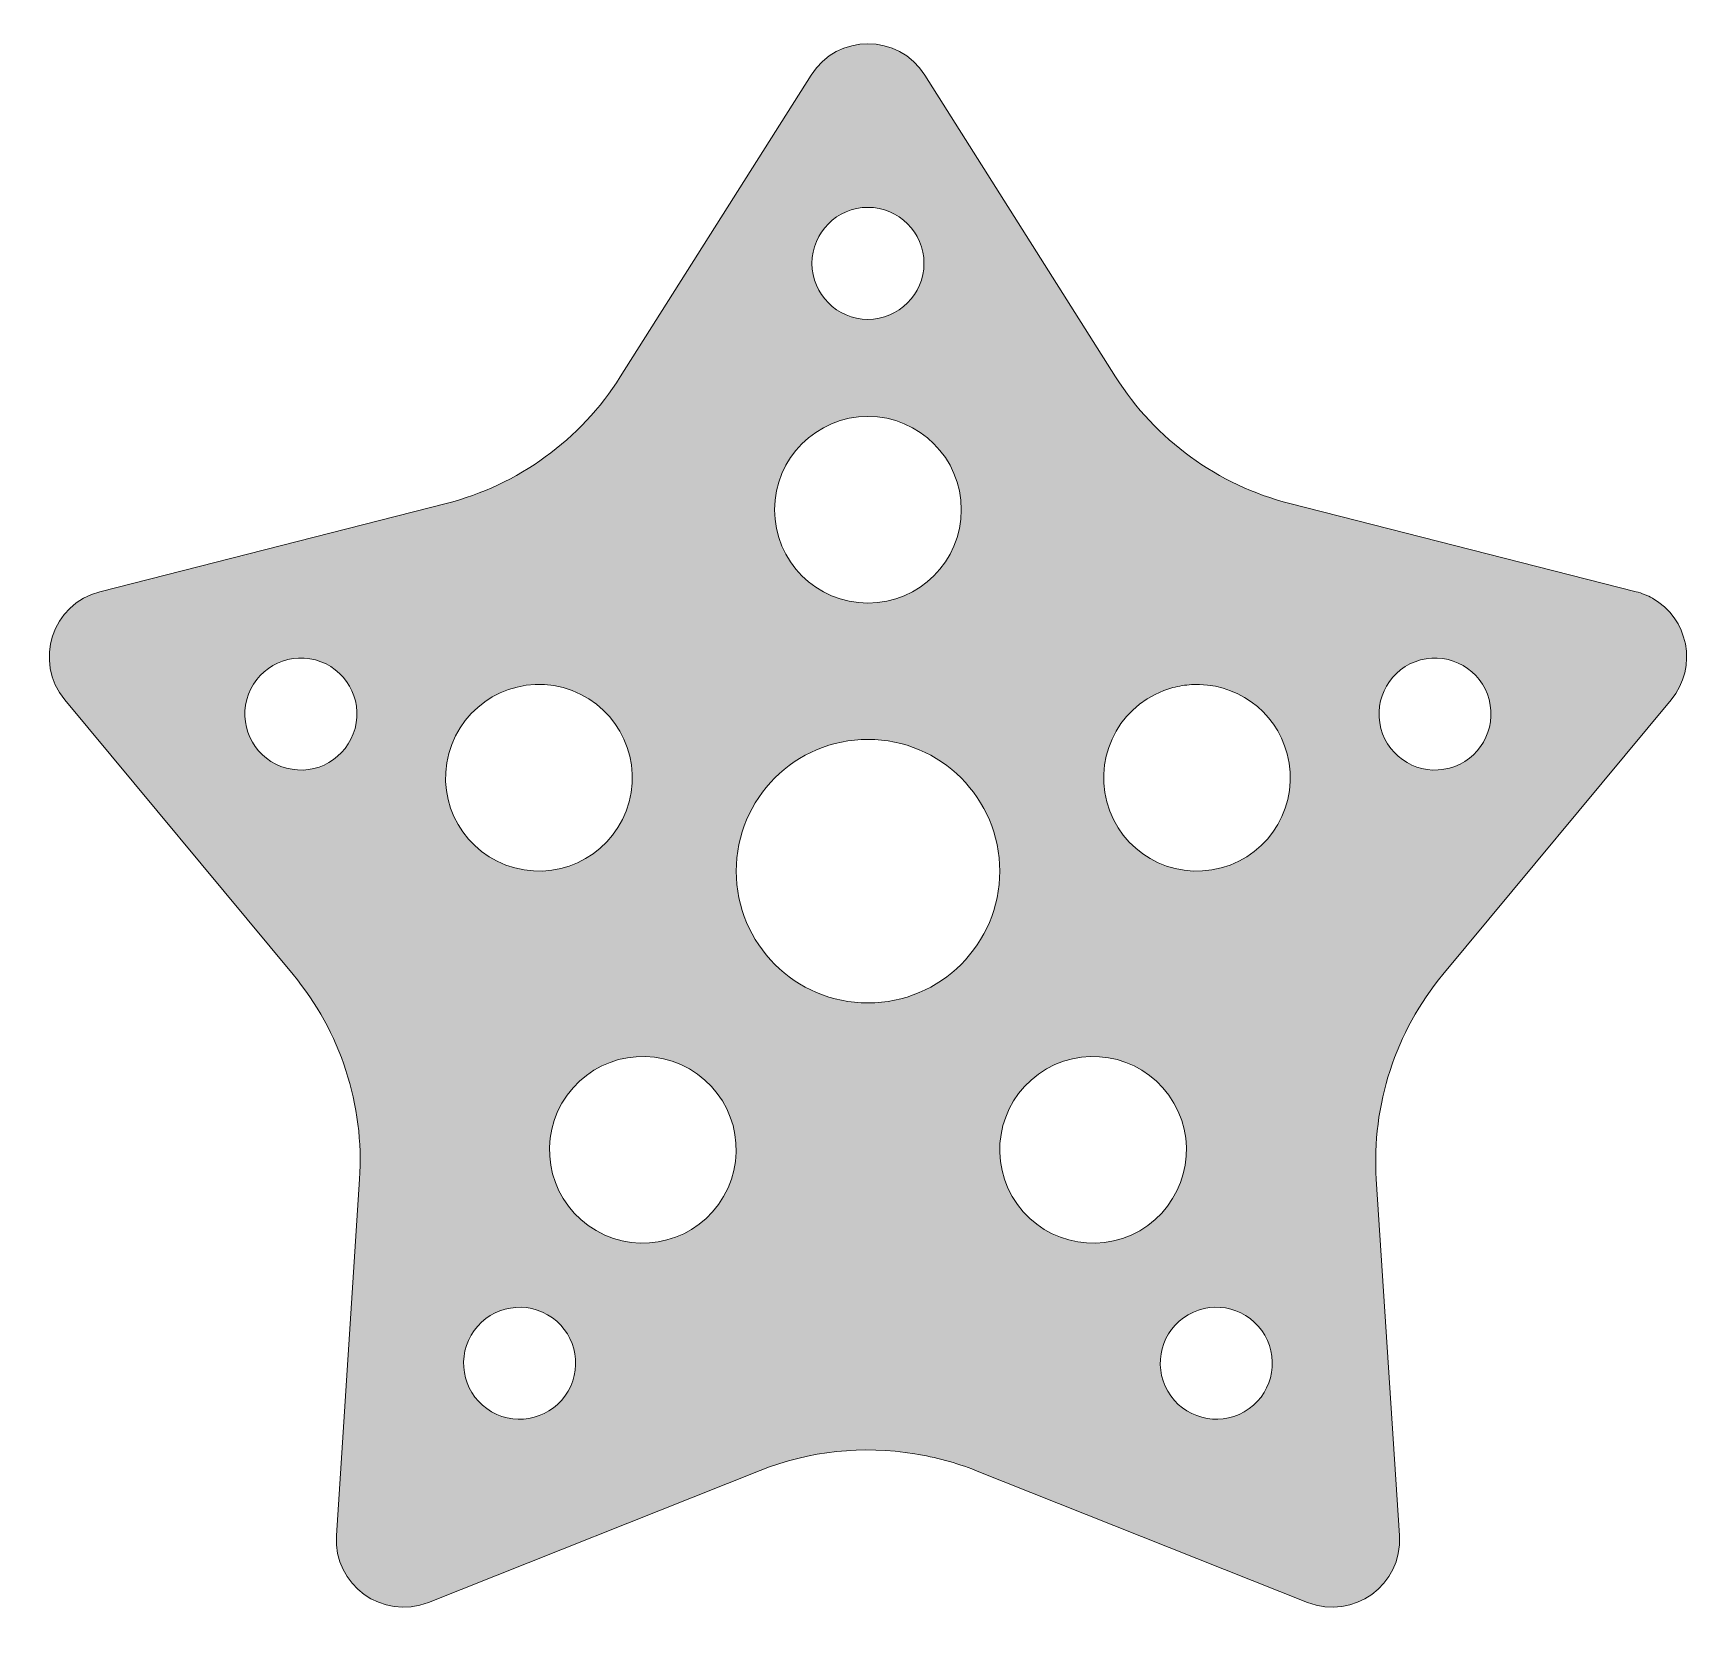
# Model space of a CAD drawing. Header units: inches. Extents: x 10.6 to 89.2, y 37.4 to 112.4.
import ezdxf

# ---------------------------------------------------------------- set-up
doc = ezdxf.new("R2010")
doc.units = ezdxf.units.IN
doc.header["$MEASUREMENT"] = 0
doc.layers.add('Layer 1', color=7, linetype='Continuous')

msp = doc.modelspace()

# ---------------------------------------------------------------- hatches: boundary and pattern name
at = {"layer": 'Layer 1', "true_color": 0xffffff}
h = msp.add_hatch(color=7, dxfattribs=at)
h.dxf.hatch_style = 2
edge = h.paths.add_edge_path()
edge.add_spline(control_points=[(87.056, 85.734), (86.819, 85.868), (86.558, 85.973), (86.276, 86.045), (86.276, 86.045), (69.926, 90.212), (69.926, 90.212), (66.522, 91.08), (63.576, 93.221), (61.697, 96.194), (61.697, 96.194), (52.684, 110.453), (52.684, 110.453), (51.437, 112.424), (48.563, 112.424), (47.316, 110.453), (47.316, 110.453), (38.304, 96.194), (38.304, 96.194), (36.424, 93.221), (33.48, 91.08), (30.073, 90.212), (30.073, 90.212), (13.728, 86.045), (13.728, 86.045), (11.467, 85.469), (10.579, 82.736), (12.067, 80.941), (12.067, 80.941), (22.845, 67.963), (22.845, 67.963), (25.091, 65.256), (26.216, 61.797), (25.989, 58.288), (25.989, 58.288), (24.898, 41.454), (24.898, 41.454), (24.749, 39.127), (27.073, 37.437), (29.241, 38.299), (29.241, 38.299), (44.912, 44.535), (44.912, 44.535), (47.246, 45.466), (49.767, 45.718), (52.211, 45.32), (53.189, 45.16), (54.154, 44.906), (55.087, 44.535), (55.087, 44.535), (70.759, 38.299), (70.759, 38.299), (72.927, 37.438), (75.255, 39.127), (75.103, 41.454), (75.103, 41.454), (74.01, 58.288), (74.01, 58.288), (73.785, 61.797), (74.911, 65.256), (77.157, 67.963), (77.157, 67.963), (87.932, 80.94), (87.932, 80.94), (89.236, 82.512), (88.719, 84.8), (87.056, 85.734)], knot_values=[0, 0, 0, 0, 1, 1, 1, 2, 2, 2, 3, 3, 3, 4, 4, 4, 5, 5, 5, 6, 6, 6, 7, 7, 7, 8, 8, 8, 9, 9, 9, 10, 10, 10, 11, 11, 11, 12, 12, 12, 13, 13, 13, 14, 14, 14, 15, 15, 15, 16, 16, 16, 17, 17, 17, 18, 18, 18, 19, 19, 19, 20, 20, 20, 21, 21, 21, 22, 22, 22, 22], degree=3, periodic=1)
edge = h.paths.add_edge_path()
edge.add_spline(control_points=[(25.773, 79.583), (25.394, 78.17), (23.944, 77.332), (22.533, 77.712), (21.121, 78.091), (20.283, 79.541), (20.661, 80.951), (21.04, 82.363), (22.489, 83.202), (23.902, 82.823), (25.313, 82.445), (26.152, 80.994), (25.773, 79.583)], knot_values=[0, 0, 0, 0, 1, 1, 1, 2, 2, 2, 3, 3, 3, 4, 4, 4, 4], degree=3, periodic=1)
edge = h.paths.add_edge_path()
edge.add_spline(control_points=[(49.999, 104.202), (51.46, 104.202), (52.646, 103.018), (52.646, 101.556), (52.646, 100.097), (51.459, 98.91), (49.999, 98.91), (48.539, 98.91), (47.355, 100.097), (47.355, 101.556), (47.355, 103.018), (48.538, 104.202), (49.999, 104.202)], knot_values=[0, 0, 0, 0, 1, 1, 1, 2, 2, 2, 3, 3, 3, 4, 4, 4, 4], degree=3, periodic=1)
edge = h.paths.add_edge_path()
edge.add_spline(control_points=[(49.999, 94.326), (52.435, 94.326), (54.409, 92.351), (54.409, 89.917), (54.409, 87.482), (52.434, 85.507), (49.999, 85.507), (47.564, 85.507), (45.592, 87.482), (45.592, 89.917), (45.592, 92.351), (47.563, 94.326), (49.999, 94.326)], knot_values=[0, 0, 0, 0, 1, 1, 1, 2, 2, 2, 3, 3, 3, 4, 4, 4, 4], degree=3, periodic=1)
edge = h.paths.add_edge_path()
edge.add_spline(control_points=[(30.202, 78.395), (30.833, 80.749), (33.25, 82.143), (35.604, 81.514), (37.954, 80.883), (39.351, 78.466), (38.72, 76.114), (38.089, 73.763), (35.67, 72.367), (33.321, 72.996), (30.966, 73.626), (29.57, 76.045), (30.202, 78.395)], knot_values=[0, 0, 0, 0, 1, 1, 1, 2, 2, 2, 3, 3, 3, 4, 4, 4, 4], degree=3, periodic=1)
edge = h.paths.add_edge_path()
edge.add_spline(control_points=[(35.837, 48.278), (35.106, 47.013), (33.489, 46.58), (32.224, 47.307), (30.96, 48.039), (30.525, 49.657), (31.256, 50.921), (31.986, 52.188), (33.603, 52.619), (34.868, 51.892), (36.135, 51.162), (36.568, 49.543), (35.837, 48.278)], knot_values=[0, 0, 0, 0, 1, 1, 1, 2, 2, 2, 3, 3, 3, 4, 4, 4, 4], degree=3, periodic=1)
edge = h.paths.add_edge_path()
edge.add_spline(control_points=[(43.184, 57.476), (41.968, 55.368), (39.272, 54.645), (37.163, 55.862), (35.055, 57.082), (34.331, 59.778), (35.547, 61.886), (36.765, 63.995), (39.464, 64.719), (41.571, 63.5), (43.682, 62.283), (44.403, 59.585), (43.184, 57.476)], knot_values=[0, 0, 0, 0, 1, 1, 1, 2, 2, 2, 3, 3, 3, 4, 4, 4, 4], degree=3, periodic=1)
edge = h.paths.add_edge_path()
edge.add_spline(control_points=[(49.999, 66.619), (46.562, 66.619), (43.778, 69.407), (43.778, 72.845), (43.778, 76.283), (46.562, 79.069), (49.999, 79.069), (53.437, 79.069), (56.223, 76.283), (56.223, 72.845), (56.223, 69.407), (53.438, 66.619), (49.999, 66.619)], knot_values=[0, 0, 0, 0, 1, 1, 1, 2, 2, 2, 3, 3, 3, 4, 4, 4, 4], degree=3, periodic=1)
edge = h.paths.add_edge_path()
edge.add_spline(control_points=[(62.836, 55.861), (60.73, 54.644), (58.032, 55.367), (56.815, 57.475), (55.598, 59.584), (56.323, 62.283), (58.429, 63.499), (60.538, 64.718), (63.234, 63.994), (64.451, 61.885), (65.669, 59.777), (64.946, 57.081), (62.836, 55.861)], knot_values=[0, 0, 0, 0, 1, 1, 1, 2, 2, 2, 3, 3, 3, 4, 4, 4, 4], degree=3, periodic=1)
edge = h.paths.add_edge_path()
edge.add_spline(control_points=[(67.776, 47.308), (66.508, 46.58), (64.892, 47.014), (64.162, 48.279), (63.432, 49.544), (63.865, 51.163), (65.13, 51.893), (66.398, 52.621), (68.014, 52.189), (68.744, 50.922), (69.475, 49.657), (69.041, 48.04), (67.776, 47.308)], knot_values=[0, 0, 0, 0, 1, 1, 1, 2, 2, 2, 3, 3, 3, 4, 4, 4, 4], degree=3, periodic=1)
edge = h.paths.add_edge_path()
edge.add_spline(control_points=[(66.681, 72.995), (64.329, 72.366), (61.91, 73.763), (61.282, 76.113), (60.651, 78.466), (62.047, 80.883), (64.399, 81.513), (64.692, 81.591), (64.988, 81.639), (65.28, 81.656), (67.329, 81.779), (69.248, 80.453), (69.798, 78.394), (70.428, 76.045), (69.032, 73.626), (66.681, 72.995)], knot_values=[0, 0, 0, 0, 1, 1, 1, 2, 2, 2, 3, 3, 3, 4, 4, 4, 5, 5, 5, 5], degree=3, periodic=1)
edge = h.paths.add_edge_path()
edge.add_spline(control_points=[(77.467, 77.712), (76.056, 77.332), (74.605, 78.17), (74.226, 79.583), (73.851, 80.994), (74.687, 82.445), (76.099, 82.823), (77.509, 83.202), (78.959, 82.363), (79.337, 80.951), (79.716, 79.541), (78.879, 78.091), (77.467, 77.712)], knot_values=[0, 0, 0, 0, 1, 1, 1, 2, 2, 2, 3, 3, 3, 4, 4, 4, 4], degree=3, periodic=1)

# ---------------------------------------------------------------- linework, layer by layer
at = {"layer": 'Layer 1', "lineweight": 0}
for points, knots in [([(87.056, 85.734), (86.819, 85.868), (86.558, 85.973), (86.276, 86.045), (86.276, 86.045), (69.926, 90.212), (69.926, 90.212), (66.522, 91.08), (63.576, 93.221), (61.697, 96.194), (61.697, 96.194), (52.684, 110.453), (52.684, 110.453), (51.437, 112.424), (48.563, 112.424), (47.316, 110.453), (47.316, 110.453), (38.304, 96.194), (38.304, 96.194), (36.424, 93.221), (33.48, 91.08), (30.073, 90.212), (30.073, 90.212), (13.728, 86.045), (13.728, 86.045), (11.467, 85.469), (10.579, 82.736), (12.067, 80.941), (12.067, 80.941), (22.845, 67.963), (22.845, 67.963), (25.091, 65.256), (26.216, 61.797), (25.989, 58.288), (25.989, 58.288), (24.898, 41.454), (24.898, 41.454), (24.749, 39.127), (27.073, 37.437), (29.241, 38.299), (29.241, 38.299), (44.912, 44.535), (44.912, 44.535), (47.246, 45.466), (49.767, 45.718), (52.211, 45.32), (53.189, 45.16), (54.154, 44.906), (55.087, 44.535), (55.087, 44.535), (70.759, 38.299), (70.759, 38.299), (72.927, 37.438), (75.255, 39.127), (75.103, 41.454), (75.103, 41.454), (74.01, 58.288), (74.01, 58.288), (73.785, 61.797), (74.911, 65.256), (77.157, 67.963), (77.157, 67.963), (87.932, 80.94), (87.932, 80.94), (89.236, 82.512), (88.719, 84.8), (87.056, 85.734)], [0, 0, 0, 0, 1, 1, 1, 2, 2, 2, 3, 3, 3, 4, 4, 4, 5, 5, 5, 6, 6, 6, 7, 7, 7, 8, 8, 8, 9, 9, 9, 10, 10, 10, 11, 11, 11, 12, 12, 12, 13, 13, 13, 14, 14, 14, 15, 15, 15, 16, 16, 16, 17, 17, 17, 18, 18, 18, 19, 19, 19, 20, 20, 20, 21, 21, 21, 22, 22, 22, 22]), ([(49.999, 104.202), (51.46, 104.202), (52.646, 103.018), (52.646, 101.556), (52.646, 100.097), (51.459, 98.91), (49.999, 98.91), (48.539, 98.91), (47.355, 100.097), (47.355, 101.556), (47.355, 103.018), (48.538, 104.202), (49.999, 104.202)], [0, 0, 0, 0, 1, 1, 1, 2, 2, 2, 3, 3, 3, 4, 4, 4, 4]), ([(49.999, 94.326), (52.435, 94.326), (54.409, 92.351), (54.409, 89.917), (54.409, 87.482), (52.434, 85.507), (49.999, 85.507), (47.564, 85.507), (45.592, 87.482), (45.592, 89.917), (45.592, 92.351), (47.563, 94.326), (49.999, 94.326)], [0, 0, 0, 0, 1, 1, 1, 2, 2, 2, 3, 3, 3, 4, 4, 4, 4]), ([(25.773, 79.583), (25.394, 78.17), (23.944, 77.332), (22.533, 77.712), (21.121, 78.091), (20.283, 79.541), (20.661, 80.951), (21.04, 82.363), (22.489, 83.202), (23.902, 82.823), (25.313, 82.445), (26.152, 80.994), (25.773, 79.583)], [0, 0, 0, 0, 1, 1, 1, 2, 2, 2, 3, 3, 3, 4, 4, 4, 4]), ([(77.467, 77.712), (76.056, 77.332), (74.605, 78.17), (74.226, 79.583), (73.851, 80.994), (74.687, 82.445), (76.099, 82.823), (77.509, 83.202), (78.959, 82.363), (79.337, 80.951), (79.716, 79.541), (78.879, 78.091), (77.467, 77.712)], [0, 0, 0, 0, 1, 1, 1, 2, 2, 2, 3, 3, 3, 4, 4, 4, 4]), ([(30.202, 78.395), (30.833, 80.749), (33.25, 82.143), (35.604, 81.514), (37.954, 80.883), (39.351, 78.466), (38.72, 76.114), (38.089, 73.763), (35.67, 72.367), (33.321, 72.996), (30.966, 73.626), (29.57, 76.045), (30.202, 78.395)], [0, 0, 0, 0, 1, 1, 1, 2, 2, 2, 3, 3, 3, 4, 4, 4, 4]), ([(66.681, 72.995), (64.329, 72.366), (61.91, 73.763), (61.282, 76.113), (60.651, 78.466), (62.047, 80.883), (64.399, 81.513), (64.692, 81.591), (64.988, 81.639), (65.28, 81.656), (67.329, 81.779), (69.248, 80.453), (69.798, 78.394), (70.428, 76.045), (69.032, 73.626), (66.681, 72.995)], [0, 0, 0, 0, 1, 1, 1, 2, 2, 2, 3, 3, 3, 4, 4, 4, 5, 5, 5, 5]), ([(49.999, 66.619), (46.562, 66.619), (43.778, 69.407), (43.778, 72.845), (43.778, 76.283), (46.562, 79.069), (49.999, 79.069), (53.437, 79.069), (56.223, 76.283), (56.223, 72.845), (56.223, 69.407), (53.438, 66.619), (49.999, 66.619)], [0, 0, 0, 0, 1, 1, 1, 2, 2, 2, 3, 3, 3, 4, 4, 4, 4]), ([(43.184, 57.476), (41.968, 55.368), (39.272, 54.645), (37.163, 55.862), (35.055, 57.082), (34.331, 59.778), (35.547, 61.886), (36.765, 63.995), (39.464, 64.719), (41.571, 63.5), (43.682, 62.283), (44.403, 59.585), (43.184, 57.476)], [0, 0, 0, 0, 1, 1, 1, 2, 2, 2, 3, 3, 3, 4, 4, 4, 4]), ([(62.836, 55.861), (60.73, 54.644), (58.032, 55.367), (56.815, 57.475), (55.598, 59.584), (56.323, 62.283), (58.429, 63.499), (60.538, 64.718), (63.234, 63.994), (64.451, 61.885), (65.669, 59.777), (64.946, 57.081), (62.836, 55.861)], [0, 0, 0, 0, 1, 1, 1, 2, 2, 2, 3, 3, 3, 4, 4, 4, 4]), ([(35.837, 48.278), (35.106, 47.013), (33.489, 46.58), (32.224, 47.307), (30.96, 48.039), (30.525, 49.657), (31.256, 50.921), (31.986, 52.188), (33.603, 52.619), (34.868, 51.892), (36.135, 51.162), (36.568, 49.543), (35.837, 48.278)], [0, 0, 0, 0, 1, 1, 1, 2, 2, 2, 3, 3, 3, 4, 4, 4, 4]), ([(67.776, 47.308), (66.508, 46.58), (64.892, 47.014), (64.162, 48.279), (63.432, 49.544), (63.865, 51.163), (65.13, 51.893), (66.398, 52.621), (68.014, 52.189), (68.744, 50.922), (69.475, 49.657), (69.041, 48.04), (67.776, 47.308)], [0, 0, 0, 0, 1, 1, 1, 2, 2, 2, 3, 3, 3, 4, 4, 4, 4])]:
    msp.add_open_spline(points, degree=3, knots=knots, dxfattribs=at)

doc.saveas('drawing.dxf')
